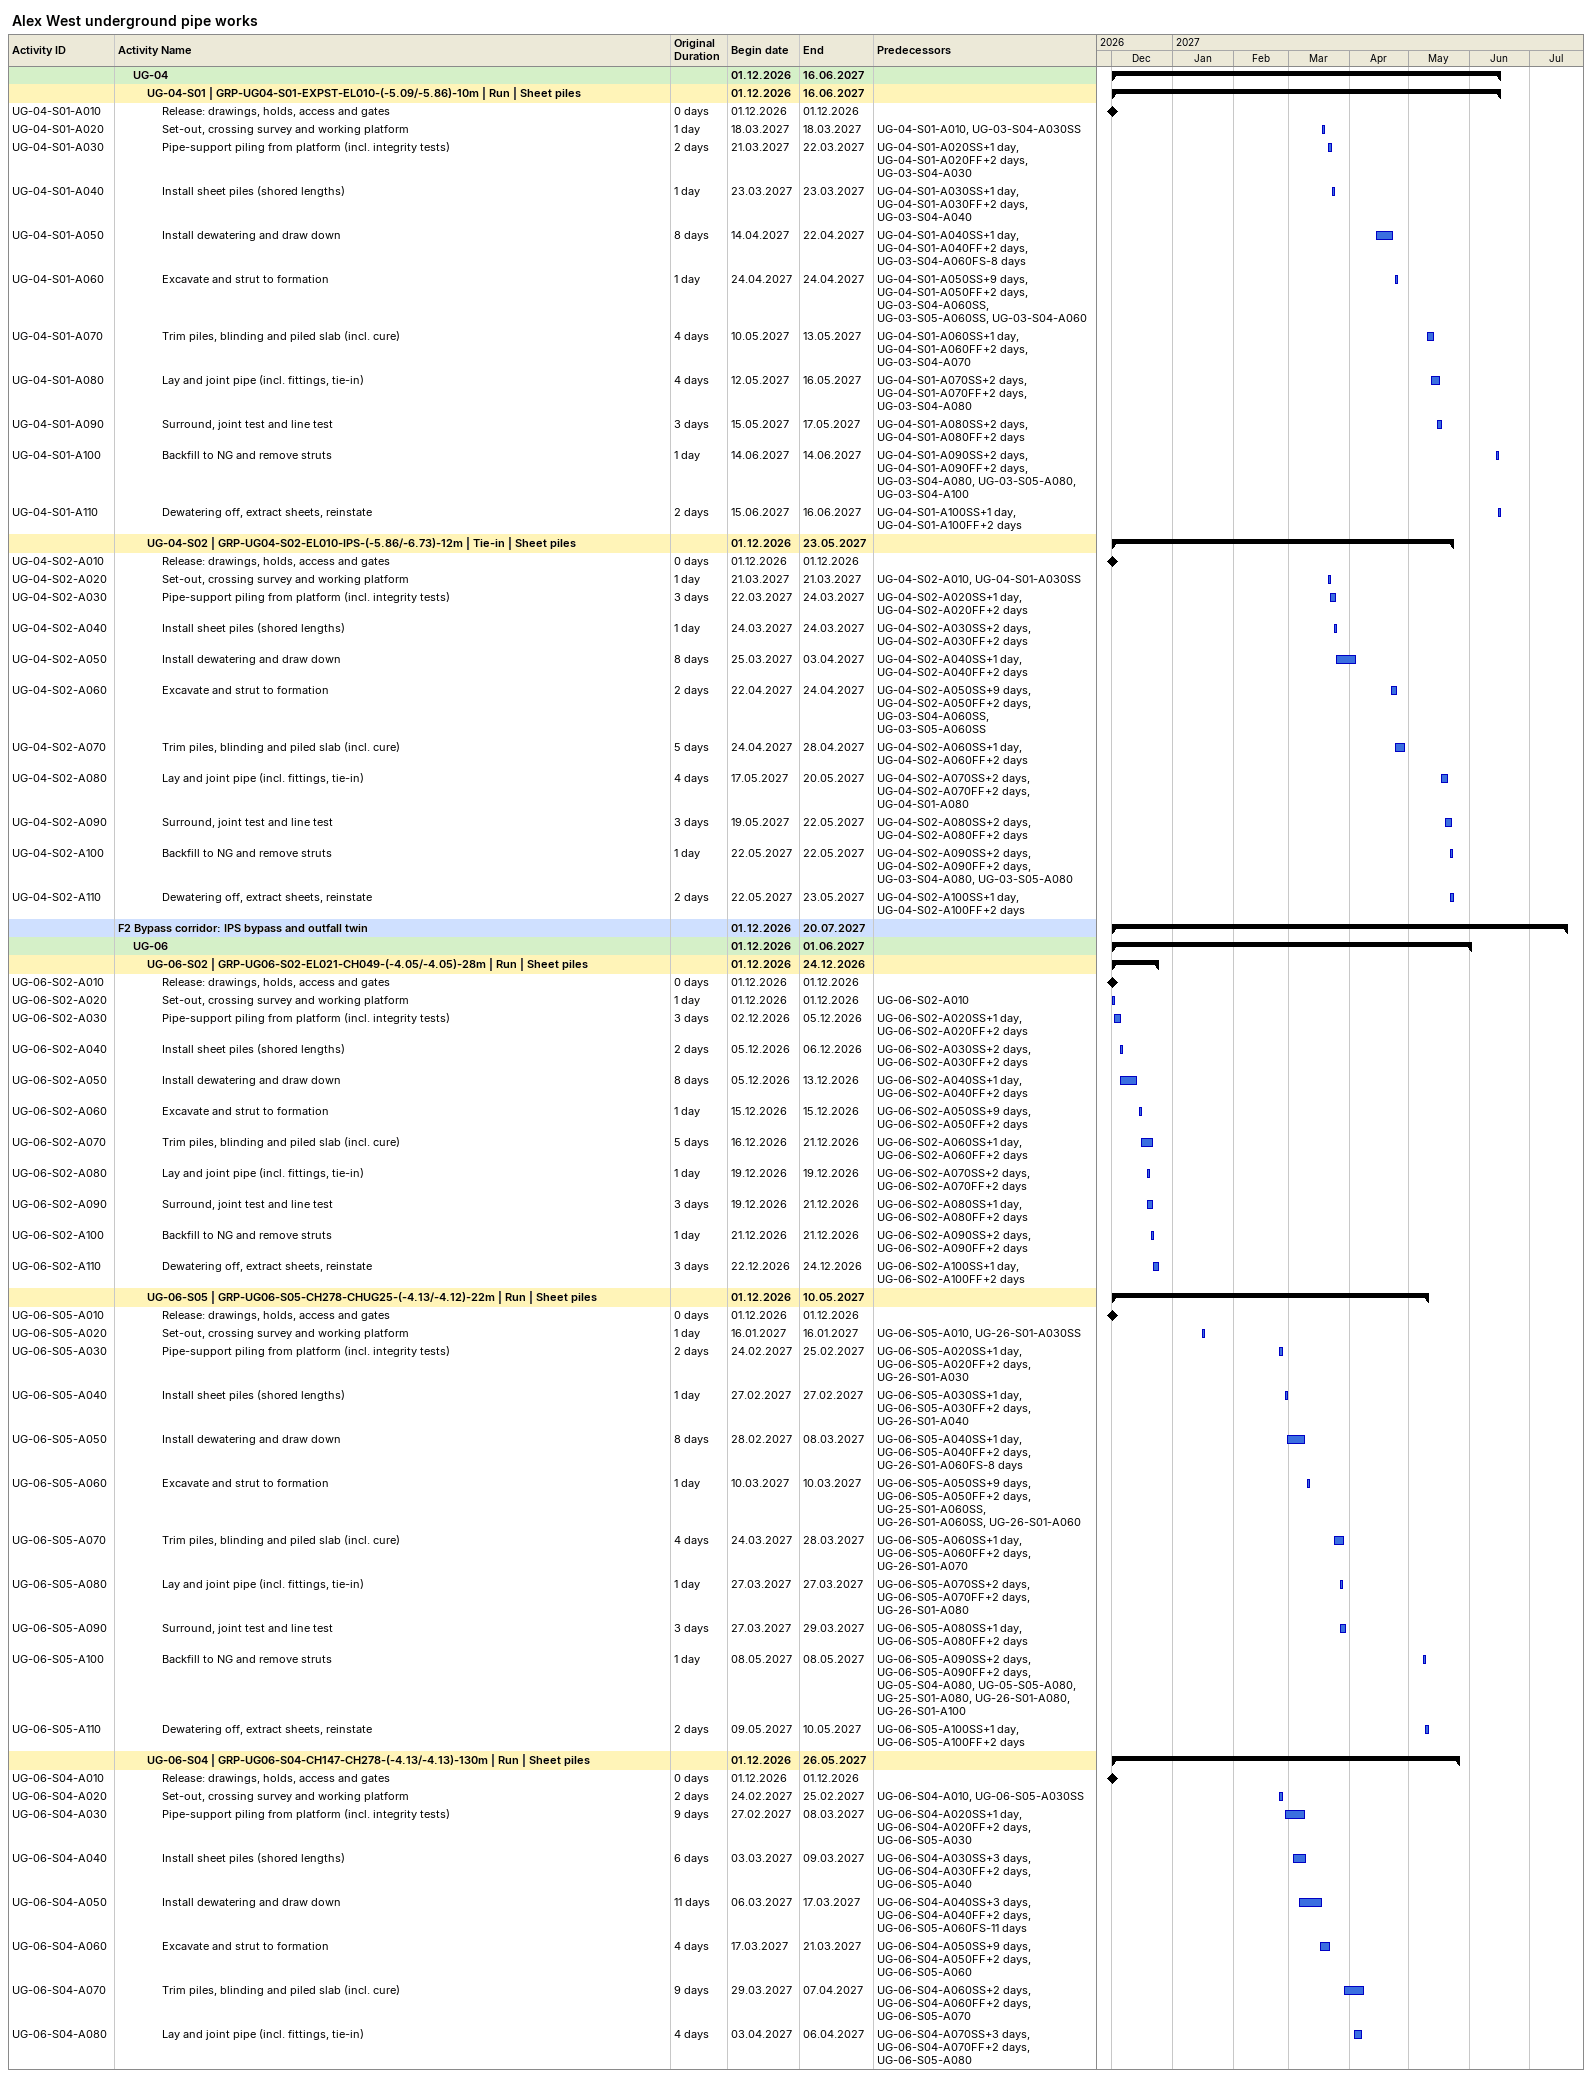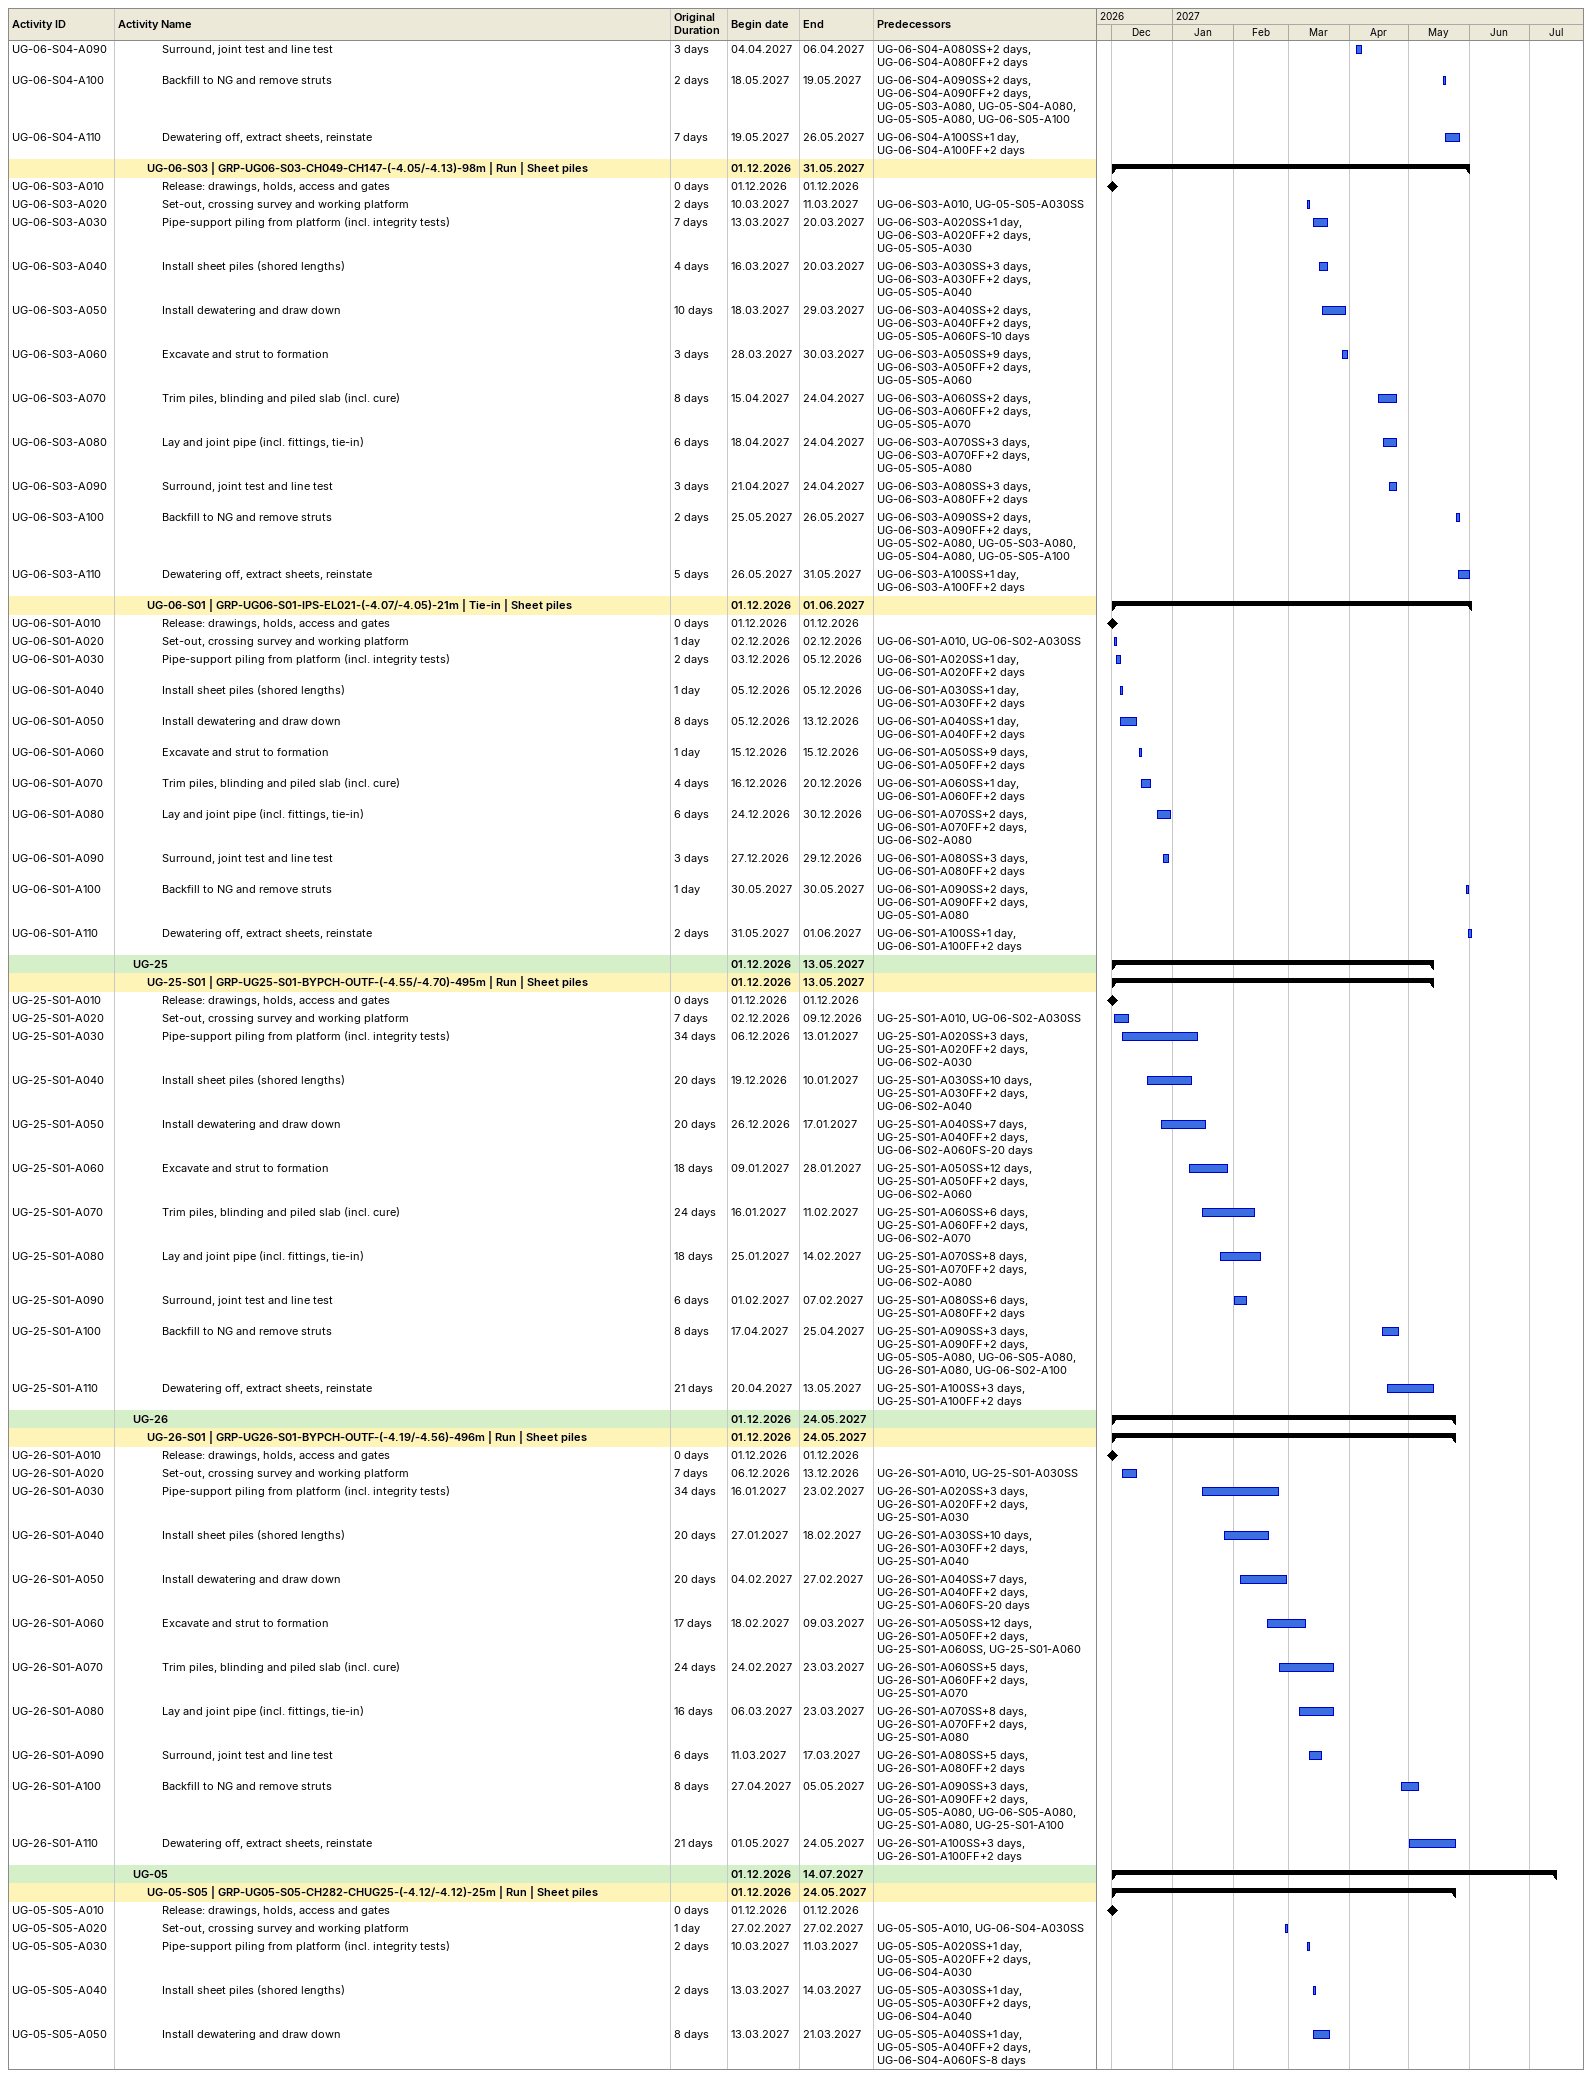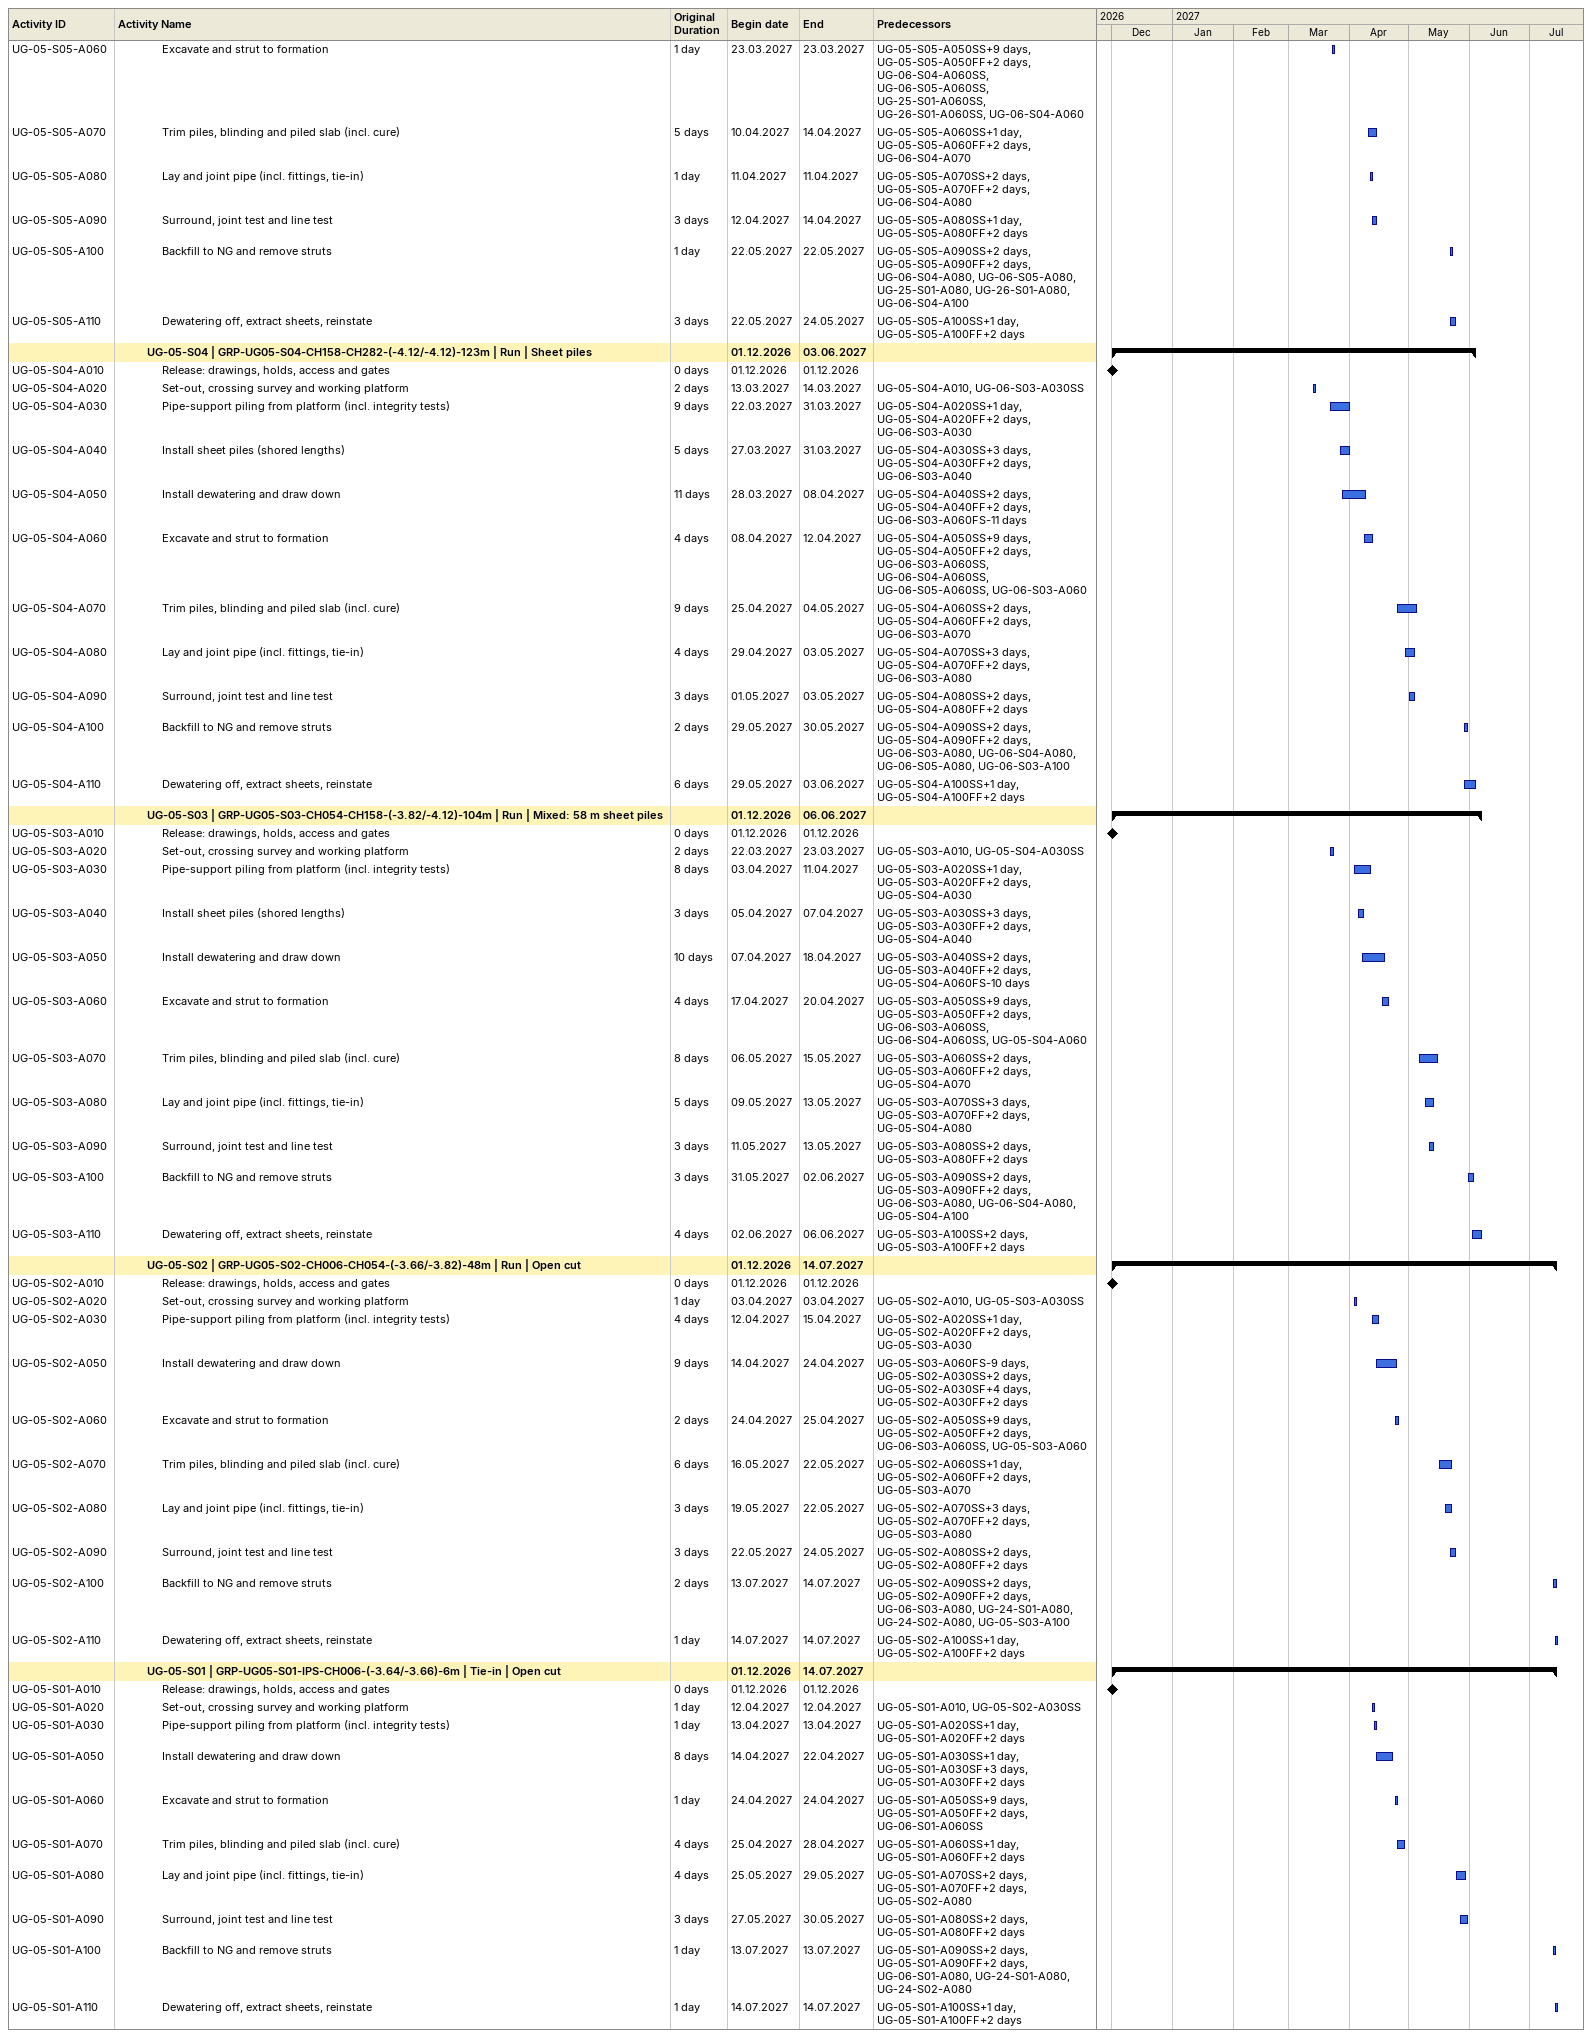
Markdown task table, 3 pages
Alex West underground pipe works

| ID | Level | Task | Original duration | Start | Finish | Predecessors |
|---|---|---|---|---|---|---|
|  | 2 | **UG-04** |  | 2026-12-01 | 2027-06-16 |  |
|  | 3 | **UG-04-S01 \| GRP-UG04-S01-EXPST-EL010-(-5.09/-5.86)-10m \| Run \| Sheet piles** |  | 2026-12-01 | 2027-06-16 |  |
| UG-04-S01-A010 | 4 | Release: drawings, holds, access and gates | 0d | 2026-12-01 | 2026-12-01 |  |
| UG-04-S01-A020 | 4 | Set-out, crossing survey and working platform | 1d | 2027-03-18 | 2027-03-18 | UG-04-S01-A010, UG-03-S04-A030SS |
| UG-04-S01-A030 | 4 | Pipe-support piling from platform (incl. integrity tests) | 2d | 2027-03-21 | 2027-03-22 | UG-04-S01-A020SS+1d, UG-04-S01-A020FF+2d, UG-03-S04-A030 |
| UG-04-S01-A040 | 4 | Install sheet piles (shored lengths) | 1d | 2027-03-23 | 2027-03-23 | UG-04-S01-A030SS+1d, UG-04-S01-A030FF+2d, UG-03-S04-A040 |
| UG-04-S01-A050 | 4 | Install dewatering and draw down | 8d | 2027-04-14 | 2027-04-22 | UG-04-S01-A040SS+1d, UG-04-S01-A040FF+2d, UG-03-S04-A060FS-8d |
| UG-04-S01-A060 | 4 | Excavate and strut to formation | 1d | 2027-04-24 | 2027-04-24 | UG-04-S01-A050SS+9d, UG-04-S01-A050FF+2d, UG-03-S04-A060SS, UG-03-S05-A060SS, UG-03-S04-A060 |
| UG-04-S01-A070 | 4 | Trim piles, blinding and piled slab (incl. cure) | 4d | 2027-05-10 | 2027-05-13 | UG-04-S01-A060SS+1d, UG-04-S01-A060FF+2d, UG-03-S04-A070 |
| UG-04-S01-A080 | 4 | Lay and joint pipe (incl. fittings, tie-in) | 4d | 2027-05-12 | 2027-05-16 | UG-04-S01-A070SS+2d, UG-04-S01-A070FF+2d, UG-03-S04-A080 |
| UG-04-S01-A090 | 4 | Surround, joint test and line test | 3d | 2027-05-15 | 2027-05-17 | UG-04-S01-A080SS+2d, UG-04-S01-A080FF+2d |
| UG-04-S01-A100 | 4 | Backfill to NG and remove struts | 1d | 2027-06-14 | 2027-06-14 | UG-04-S01-A090SS+2d, UG-04-S01-A090FF+2d, UG-03-S04-A080, UG-03-S05-A080, UG-03-S04-A100 |
| UG-04-S01-A110 | 4 | Dewatering off, extract sheets, reinstate | 2d | 2027-06-15 | 2027-06-16 | UG-04-S01-A100SS+1d, UG-04-S01-A100FF+2d |
|  | 3 | **UG-04-S02 \| GRP-UG04-S02-EL010-IPS-(-5.86/-6.73)-12m \| Tie-in \| Sheet piles** |  | 2026-12-01 | 2027-05-23 |  |
| UG-04-S02-A010 | 4 | Release: drawings, holds, access and gates | 0d | 2026-12-01 | 2026-12-01 |  |
| UG-04-S02-A020 | 4 | Set-out, crossing survey and working platform | 1d | 2027-03-21 | 2027-03-21 | UG-04-S02-A010, UG-04-S01-A030SS |
| UG-04-S02-A030 | 4 | Pipe-support piling from platform (incl. integrity tests) | 3d | 2027-03-22 | 2027-03-24 | UG-04-S02-A020SS+1d, UG-04-S02-A020FF+2d |
| UG-04-S02-A040 | 4 | Install sheet piles (shored lengths) | 1d | 2027-03-24 | 2027-03-24 | UG-04-S02-A030SS+2d, UG-04-S02-A030FF+2d |
| UG-04-S02-A050 | 4 | Install dewatering and draw down | 8d | 2027-03-25 | 2027-04-03 | UG-04-S02-A040SS+1d, UG-04-S02-A040FF+2d |
| UG-04-S02-A060 | 4 | Excavate and strut to formation | 2d | 2027-04-22 | 2027-04-24 | UG-04-S02-A050SS+9d, UG-04-S02-A050FF+2d, UG-03-S04-A060SS, UG-03-S05-A060SS |
| UG-04-S02-A070 | 4 | Trim piles, blinding and piled slab (incl. cure) | 5d | 2027-04-24 | 2027-04-28 | UG-04-S02-A060SS+1d, UG-04-S02-A060FF+2d |
| UG-04-S02-A080 | 4 | Lay and joint pipe (incl. fittings, tie-in) | 4d | 2027-05-17 | 2027-05-20 | UG-04-S02-A070SS+2d, UG-04-S02-A070FF+2d, UG-04-S01-A080 |
| UG-04-S02-A090 | 4 | Surround, joint test and line test | 3d | 2027-05-19 | 2027-05-22 | UG-04-S02-A080SS+2d, UG-04-S02-A080FF+2d |
| UG-04-S02-A100 | 4 | Backfill to NG and remove struts | 1d | 2027-05-22 | 2027-05-22 | UG-04-S02-A090SS+2d, UG-04-S02-A090FF+2d, UG-03-S04-A080, UG-03-S05-A080 |
| UG-04-S02-A110 | 4 | Dewatering off, extract sheets, reinstate | 2d | 2027-05-22 | 2027-05-23 | UG-04-S02-A100SS+1d, UG-04-S02-A100FF+2d |
|  | 1 | **F2 Bypass corridor: IPS bypass and outfall twin** |  | 2026-12-01 | 2027-07-20 |  |
|  | 2 | **UG-06** |  | 2026-12-01 | 2027-06-01 |  |
|  | 3 | **UG-06-S02 \| GRP-UG06-S02-EL021-CH049-(-4.05/-4.05)-28m \| Run \| Sheet piles** |  | 2026-12-01 | 2026-12-24 |  |
| UG-06-S02-A010 | 4 | Release: drawings, holds, access and gates | 0d | 2026-12-01 | 2026-12-01 |  |
| UG-06-S02-A020 | 4 | Set-out, crossing survey and working platform | 1d | 2026-12-01 | 2026-12-01 | UG-06-S02-A010 |
| UG-06-S02-A030 | 4 | Pipe-support piling from platform (incl. integrity tests) | 3d | 2026-12-02 | 2026-12-05 | UG-06-S02-A020SS+1d, UG-06-S02-A020FF+2d |
| UG-06-S02-A040 | 4 | Install sheet piles (shored lengths) | 2d | 2026-12-05 | 2026-12-06 | UG-06-S02-A030SS+2d, UG-06-S02-A030FF+2d |
| UG-06-S02-A050 | 4 | Install dewatering and draw down | 8d | 2026-12-05 | 2026-12-13 | UG-06-S02-A040SS+1d, UG-06-S02-A040FF+2d |
| UG-06-S02-A060 | 4 | Excavate and strut to formation | 1d | 2026-12-15 | 2026-12-15 | UG-06-S02-A050SS+9d, UG-06-S02-A050FF+2d |
| UG-06-S02-A070 | 4 | Trim piles, blinding and piled slab (incl. cure) | 5d | 2026-12-16 | 2026-12-21 | UG-06-S02-A060SS+1d, UG-06-S02-A060FF+2d |
| UG-06-S02-A080 | 4 | Lay and joint pipe (incl. fittings, tie-in) | 1d | 2026-12-19 | 2026-12-19 | UG-06-S02-A070SS+2d, UG-06-S02-A070FF+2d |
| UG-06-S02-A090 | 4 | Surround, joint test and line test | 3d | 2026-12-19 | 2026-12-21 | UG-06-S02-A080SS+1d, UG-06-S02-A080FF+2d |
| UG-06-S02-A100 | 4 | Backfill to NG and remove struts | 1d | 2026-12-21 | 2026-12-21 | UG-06-S02-A090SS+2d, UG-06-S02-A090FF+2d |
| UG-06-S02-A110 | 4 | Dewatering off, extract sheets, reinstate | 3d | 2026-12-22 | 2026-12-24 | UG-06-S02-A100SS+1d, UG-06-S02-A100FF+2d |
|  | 3 | **UG-06-S05 \| GRP-UG06-S05-CH278-CHUG25-(-4.13/-4.12)-22m \| Run \| Sheet piles** |  | 2026-12-01 | 2027-05-10 |  |
| UG-06-S05-A010 | 4 | Release: drawings, holds, access and gates | 0d | 2026-12-01 | 2026-12-01 |  |
| UG-06-S05-A020 | 4 | Set-out, crossing survey and working platform | 1d | 2027-01-16 | 2027-01-16 | UG-06-S05-A010, UG-26-S01-A030SS |
| UG-06-S05-A030 | 4 | Pipe-support piling from platform (incl. integrity tests) | 2d | 2027-02-24 | 2027-02-25 | UG-06-S05-A020SS+1d, UG-06-S05-A020FF+2d, UG-26-S01-A030 |
| UG-06-S05-A040 | 4 | Install sheet piles (shored lengths) | 1d | 2027-02-27 | 2027-02-27 | UG-06-S05-A030SS+1d, UG-06-S05-A030FF+2d, UG-26-S01-A040 |
| UG-06-S05-A050 | 4 | Install dewatering and draw down | 8d | 2027-02-28 | 2027-03-08 | UG-06-S05-A040SS+1d, UG-06-S05-A040FF+2d, UG-26-S01-A060FS-8d |
| UG-06-S05-A060 | 4 | Excavate and strut to formation | 1d | 2027-03-10 | 2027-03-10 | UG-06-S05-A050SS+9d, UG-06-S05-A050FF+2d, UG-25-S01-A060SS, UG-26-S01-A060SS, UG-26-S01-A060 |
| UG-06-S05-A070 | 4 | Trim piles, blinding and piled slab (incl. cure) | 4d | 2027-03-24 | 2027-03-28 | UG-06-S05-A060SS+1d, UG-06-S05-A060FF+2d, UG-26-S01-A070 |
| UG-06-S05-A080 | 4 | Lay and joint pipe (incl. fittings, tie-in) | 1d | 2027-03-27 | 2027-03-27 | UG-06-S05-A070SS+2d, UG-06-S05-A070FF+2d, UG-26-S01-A080 |
| UG-06-S05-A090 | 4 | Surround, joint test and line test | 3d | 2027-03-27 | 2027-03-29 | UG-06-S05-A080SS+1d, UG-06-S05-A080FF+2d |
| UG-06-S05-A100 | 4 | Backfill to NG and remove struts | 1d | 2027-05-08 | 2027-05-08 | UG-06-S05-A090SS+2d, UG-06-S05-A090FF+2d, UG-05-S04-A080, UG-05-S05-A080, UG-25-S01-A080, UG-26-S01-A080, UG-26-S01-A100 |
| UG-06-S05-A110 | 4 | Dewatering off, extract sheets, reinstate | 2d | 2027-05-09 | 2027-05-10 | UG-06-S05-A100SS+1d, UG-06-S05-A100FF+2d |
|  | 3 | **UG-06-S04 \| GRP-UG06-S04-CH147-CH278-(-4.13/-4.13)-130m \| Run \| Sheet piles** |  | 2026-12-01 | 2027-05-26 |  |
| UG-06-S04-A010 | 4 | Release: drawings, holds, access and gates | 0d | 2026-12-01 | 2026-12-01 |  |
| UG-06-S04-A020 | 4 | Set-out, crossing survey and working platform | 2d | 2027-02-24 | 2027-02-25 | UG-06-S04-A010, UG-06-S05-A030SS |
| UG-06-S04-A030 | 4 | Pipe-support piling from platform (incl. integrity tests) | 9d | 2027-02-27 | 2027-03-08 | UG-06-S04-A020SS+1d, UG-06-S04-A020FF+2d, UG-06-S05-A030 |
| UG-06-S04-A040 | 4 | Install sheet piles (shored lengths) | 6d | 2027-03-03 | 2027-03-09 | UG-06-S04-A030SS+3d, UG-06-S04-A030FF+2d, UG-06-S05-A040 |
| UG-06-S04-A050 | 4 | Install dewatering and draw down | 11d | 2027-03-06 | 2027-03-17 | UG-06-S04-A040SS+3d, UG-06-S04-A040FF+2d, UG-06-S05-A060FS-11d |
| UG-06-S04-A060 | 4 | Excavate and strut to formation | 4d | 2027-03-17 | 2027-03-21 | UG-06-S04-A050SS+9d, UG-06-S04-A050FF+2d, UG-06-S05-A060 |
| UG-06-S04-A070 | 4 | Trim piles, blinding and piled slab (incl. cure) | 9d | 2027-03-29 | 2027-04-07 | UG-06-S04-A060SS+2d, UG-06-S04-A060FF+2d, UG-06-S05-A070 |
| UG-06-S04-A080 | 4 | Lay and joint pipe (incl. fittings, tie-in) | 4d | 2027-04-03 | 2027-04-06 | UG-06-S04-A070SS+3d, UG-06-S04-A070FF+2d, UG-06-S05-A080 |
| UG-06-S04-A090 | 4 | Surround, joint test and line test | 3d | 2027-04-04 | 2027-04-06 | UG-06-S04-A080SS+2d, UG-06-S04-A080FF+2d |
| UG-06-S04-A100 | 4 | Backfill to NG and remove struts | 2d | 2027-05-18 | 2027-05-19 | UG-06-S04-A090SS+2d, UG-06-S04-A090FF+2d, UG-05-S03-A080, UG-05-S04-A080, UG-05-S05-A080, UG-06-S05-A100 |
| UG-06-S04-A110 | 4 | Dewatering off, extract sheets, reinstate | 7d | 2027-05-19 | 2027-05-26 | UG-06-S04-A100SS+1d, UG-06-S04-A100FF+2d |
|  | 3 | **UG-06-S03 \| GRP-UG06-S03-CH049-CH147-(-4.05/-4.13)-98m \| Run \| Sheet piles** |  | 2026-12-01 | 2027-05-31 |  |
| UG-06-S03-A010 | 4 | Release: drawings, holds, access and gates | 0d | 2026-12-01 | 2026-12-01 |  |
| UG-06-S03-A020 | 4 | Set-out, crossing survey and working platform | 2d | 2027-03-10 | 2027-03-11 | UG-06-S03-A010, UG-05-S05-A030SS |
| UG-06-S03-A030 | 4 | Pipe-support piling from platform (incl. integrity tests) | 7d | 2027-03-13 | 2027-03-20 | UG-06-S03-A020SS+1d, UG-06-S03-A020FF+2d, UG-05-S05-A030 |
| UG-06-S03-A040 | 4 | Install sheet piles (shored lengths) | 4d | 2027-03-16 | 2027-03-20 | UG-06-S03-A030SS+3d, UG-06-S03-A030FF+2d, UG-05-S05-A040 |
| UG-06-S03-A050 | 4 | Install dewatering and draw down | 10d | 2027-03-18 | 2027-03-29 | UG-06-S03-A040SS+2d, UG-06-S03-A040FF+2d, UG-05-S05-A060FS-10d |
| UG-06-S03-A060 | 4 | Excavate and strut to formation | 3d | 2027-03-28 | 2027-03-30 | UG-06-S03-A050SS+9d, UG-06-S03-A050FF+2d, UG-05-S05-A060 |
| UG-06-S03-A070 | 4 | Trim piles, blinding and piled slab (incl. cure) | 8d | 2027-04-15 | 2027-04-24 | UG-06-S03-A060SS+2d, UG-06-S03-A060FF+2d, UG-05-S05-A070 |
| UG-06-S03-A080 | 4 | Lay and joint pipe (incl. fittings, tie-in) | 6d | 2027-04-18 | 2027-04-24 | UG-06-S03-A070SS+3d, UG-06-S03-A070FF+2d, UG-05-S05-A080 |
| UG-06-S03-A090 | 4 | Surround, joint test and line test | 3d | 2027-04-21 | 2027-04-24 | UG-06-S03-A080SS+3d, UG-06-S03-A080FF+2d |
| UG-06-S03-A100 | 4 | Backfill to NG and remove struts | 2d | 2027-05-25 | 2027-05-26 | UG-06-S03-A090SS+2d, UG-06-S03-A090FF+2d, UG-05-S02-A080, UG-05-S03-A080, UG-05-S04-A080, UG-05-S05-A100 |
| UG-06-S03-A110 | 4 | Dewatering off, extract sheets, reinstate | 5d | 2027-05-26 | 2027-05-31 | UG-06-S03-A100SS+1d, UG-06-S03-A100FF+2d |
|  | 3 | **UG-06-S01 \| GRP-UG06-S01-IPS-EL021-(-4.07/-4.05)-21m \| Tie-in \| Sheet piles** |  | 2026-12-01 | 2027-06-01 |  |
| UG-06-S01-A010 | 4 | Release: drawings, holds, access and gates | 0d | 2026-12-01 | 2026-12-01 |  |
| UG-06-S01-A020 | 4 | Set-out, crossing survey and working platform | 1d | 2026-12-02 | 2026-12-02 | UG-06-S01-A010, UG-06-S02-A030SS |
| UG-06-S01-A030 | 4 | Pipe-support piling from platform (incl. integrity tests) | 2d | 2026-12-03 | 2026-12-05 | UG-06-S01-A020SS+1d, UG-06-S01-A020FF+2d |
| UG-06-S01-A040 | 4 | Install sheet piles (shored lengths) | 1d | 2026-12-05 | 2026-12-05 | UG-06-S01-A030SS+1d, UG-06-S01-A030FF+2d |
| UG-06-S01-A050 | 4 | Install dewatering and draw down | 8d | 2026-12-05 | 2026-12-13 | UG-06-S01-A040SS+1d, UG-06-S01-A040FF+2d |
| UG-06-S01-A060 | 4 | Excavate and strut to formation | 1d | 2026-12-15 | 2026-12-15 | UG-06-S01-A050SS+9d, UG-06-S01-A050FF+2d |
| UG-06-S01-A070 | 4 | Trim piles, blinding and piled slab (incl. cure) | 4d | 2026-12-16 | 2026-12-20 | UG-06-S01-A060SS+1d, UG-06-S01-A060FF+2d |
| UG-06-S01-A080 | 4 | Lay and joint pipe (incl. fittings, tie-in) | 6d | 2026-12-24 | 2026-12-30 | UG-06-S01-A070SS+2d, UG-06-S01-A070FF+2d, UG-06-S02-A080 |
| UG-06-S01-A090 | 4 | Surround, joint test and line test | 3d | 2026-12-27 | 2026-12-29 | UG-06-S01-A080SS+3d, UG-06-S01-A080FF+2d |
| UG-06-S01-A100 | 4 | Backfill to NG and remove struts | 1d | 2027-05-30 | 2027-05-30 | UG-06-S01-A090SS+2d, UG-06-S01-A090FF+2d, UG-05-S01-A080 |
| UG-06-S01-A110 | 4 | Dewatering off, extract sheets, reinstate | 2d | 2027-05-31 | 2027-06-01 | UG-06-S01-A100SS+1d, UG-06-S01-A100FF+2d |
|  | 2 | **UG-25** |  | 2026-12-01 | 2027-05-13 |  |
|  | 3 | **UG-25-S01 \| GRP-UG25-S01-BYPCH-OUTF-(-4.55/-4.70)-495m \| Run \| Sheet piles** |  | 2026-12-01 | 2027-05-13 |  |
| UG-25-S01-A010 | 4 | Release: drawings, holds, access and gates | 0d | 2026-12-01 | 2026-12-01 |  |
| UG-25-S01-A020 | 4 | Set-out, crossing survey and working platform | 7d | 2026-12-02 | 2026-12-09 | UG-25-S01-A010, UG-06-S02-A030SS |
| UG-25-S01-A030 | 4 | Pipe-support piling from platform (incl. integrity tests) | 34d | 2026-12-06 | 2027-01-13 | UG-25-S01-A020SS+3d, UG-25-S01-A020FF+2d, UG-06-S02-A030 |
| UG-25-S01-A040 | 4 | Install sheet piles (shored lengths) | 20d | 2026-12-19 | 2027-01-10 | UG-25-S01-A030SS+10d, UG-25-S01-A030FF+2d, UG-06-S02-A040 |
| UG-25-S01-A050 | 4 | Install dewatering and draw down | 20d | 2026-12-26 | 2027-01-17 | UG-25-S01-A040SS+7d, UG-25-S01-A040FF+2d, UG-06-S02-A060FS-20d |
| UG-25-S01-A060 | 4 | Excavate and strut to formation | 18d | 2027-01-09 | 2027-01-28 | UG-25-S01-A050SS+12d, UG-25-S01-A050FF+2d, UG-06-S02-A060 |
| UG-25-S01-A070 | 4 | Trim piles, blinding and piled slab (incl. cure) | 24d | 2027-01-16 | 2027-02-11 | UG-25-S01-A060SS+6d, UG-25-S01-A060FF+2d, UG-06-S02-A070 |
| UG-25-S01-A080 | 4 | Lay and joint pipe (incl. fittings, tie-in) | 18d | 2027-01-25 | 2027-02-14 | UG-25-S01-A070SS+8d, UG-25-S01-A070FF+2d, UG-06-S02-A080 |
| UG-25-S01-A090 | 4 | Surround, joint test and line test | 6d | 2027-02-01 | 2027-02-07 | UG-25-S01-A080SS+6d, UG-25-S01-A080FF+2d |
| UG-25-S01-A100 | 4 | Backfill to NG and remove struts | 8d | 2027-04-17 | 2027-04-25 | UG-25-S01-A090SS+3d, UG-25-S01-A090FF+2d, UG-05-S05-A080, UG-06-S05-A080, UG-26-S01-A080, UG-06-S02-A100 |
| UG-25-S01-A110 | 4 | Dewatering off, extract sheets, reinstate | 21d | 2027-04-20 | 2027-05-13 | UG-25-S01-A100SS+3d, UG-25-S01-A100FF+2d |
|  | 2 | **UG-26** |  | 2026-12-01 | 2027-05-24 |  |
|  | 3 | **UG-26-S01 \| GRP-UG26-S01-BYPCH-OUTF-(-4.19/-4.56)-496m \| Run \| Sheet piles** |  | 2026-12-01 | 2027-05-24 |  |
| UG-26-S01-A010 | 4 | Release: drawings, holds, access and gates | 0d | 2026-12-01 | 2026-12-01 |  |
| UG-26-S01-A020 | 4 | Set-out, crossing survey and working platform | 7d | 2026-12-06 | 2026-12-13 | UG-26-S01-A010, UG-25-S01-A030SS |
| UG-26-S01-A030 | 4 | Pipe-support piling from platform (incl. integrity tests) | 34d | 2027-01-16 | 2027-02-23 | UG-26-S01-A020SS+3d, UG-26-S01-A020FF+2d, UG-25-S01-A030 |
| UG-26-S01-A040 | 4 | Install sheet piles (shored lengths) | 20d | 2027-01-27 | 2027-02-18 | UG-26-S01-A030SS+10d, UG-26-S01-A030FF+2d, UG-25-S01-A040 |
| UG-26-S01-A050 | 4 | Install dewatering and draw down | 20d | 2027-02-04 | 2027-02-27 | UG-26-S01-A040SS+7d, UG-26-S01-A040FF+2d, UG-25-S01-A060FS-20d |
| UG-26-S01-A060 | 4 | Excavate and strut to formation | 17d | 2027-02-18 | 2027-03-09 | UG-26-S01-A050SS+12d, UG-26-S01-A050FF+2d, UG-25-S01-A060SS, UG-25-S01-A060 |
| UG-26-S01-A070 | 4 | Trim piles, blinding and piled slab (incl. cure) | 24d | 2027-02-24 | 2027-03-23 | UG-26-S01-A060SS+5d, UG-26-S01-A060FF+2d, UG-25-S01-A070 |
| UG-26-S01-A080 | 4 | Lay and joint pipe (incl. fittings, tie-in) | 16d | 2027-03-06 | 2027-03-23 | UG-26-S01-A070SS+8d, UG-26-S01-A070FF+2d, UG-25-S01-A080 |
| UG-26-S01-A090 | 4 | Surround, joint test and line test | 6d | 2027-03-11 | 2027-03-17 | UG-26-S01-A080SS+5d, UG-26-S01-A080FF+2d |
| UG-26-S01-A100 | 4 | Backfill to NG and remove struts | 8d | 2027-04-27 | 2027-05-05 | UG-26-S01-A090SS+3d, UG-26-S01-A090FF+2d, UG-05-S05-A080, UG-06-S05-A080, UG-25-S01-A080, UG-25-S01-A100 |
| UG-26-S01-A110 | 4 | Dewatering off, extract sheets, reinstate | 21d | 2027-05-01 | 2027-05-24 | UG-26-S01-A100SS+3d, UG-26-S01-A100FF+2d |
|  | 2 | **UG-05** |  | 2026-12-01 | 2027-07-14 |  |
|  | 3 | **UG-05-S05 \| GRP-UG05-S05-CH282-CHUG25-(-4.12/-4.12)-25m \| Run \| Sheet piles** |  | 2026-12-01 | 2027-05-24 |  |
| UG-05-S05-A010 | 4 | Release: drawings, holds, access and gates | 0d | 2026-12-01 | 2026-12-01 |  |
| UG-05-S05-A020 | 4 | Set-out, crossing survey and working platform | 1d | 2027-02-27 | 2027-02-27 | UG-05-S05-A010, UG-06-S04-A030SS |
| UG-05-S05-A030 | 4 | Pipe-support piling from platform (incl. integrity tests) | 2d | 2027-03-10 | 2027-03-11 | UG-05-S05-A020SS+1d, UG-05-S05-A020FF+2d, UG-06-S04-A030 |
| UG-05-S05-A040 | 4 | Install sheet piles (shored lengths) | 2d | 2027-03-13 | 2027-03-14 | UG-05-S05-A030SS+1d, UG-05-S05-A030FF+2d, UG-06-S04-A040 |
| UG-05-S05-A050 | 4 | Install dewatering and draw down | 8d | 2027-03-13 | 2027-03-21 | UG-05-S05-A040SS+1d, UG-05-S05-A040FF+2d, UG-06-S04-A060FS-8d |
| UG-05-S05-A060 | 4 | Excavate and strut to formation | 1d | 2027-03-23 | 2027-03-23 | UG-05-S05-A050SS+9d, UG-05-S05-A050FF+2d, UG-06-S04-A060SS, UG-06-S05-A060SS, UG-25-S01-A060SS, UG-26-S01-A060SS, UG-06-S04-A060 |
| UG-05-S05-A070 | 4 | Trim piles, blinding and piled slab (incl. cure) | 5d | 2027-04-10 | 2027-04-14 | UG-05-S05-A060SS+1d, UG-05-S05-A060FF+2d, UG-06-S04-A070 |
| UG-05-S05-A080 | 4 | Lay and joint pipe (incl. fittings, tie-in) | 1d | 2027-04-11 | 2027-04-11 | UG-05-S05-A070SS+2d, UG-05-S05-A070FF+2d, UG-06-S04-A080 |
| UG-05-S05-A090 | 4 | Surround, joint test and line test | 3d | 2027-04-12 | 2027-04-14 | UG-05-S05-A080SS+1d, UG-05-S05-A080FF+2d |
| UG-05-S05-A100 | 4 | Backfill to NG and remove struts | 1d | 2027-05-22 | 2027-05-22 | UG-05-S05-A090SS+2d, UG-05-S05-A090FF+2d, UG-06-S04-A080, UG-06-S05-A080, UG-25-S01-A080, UG-26-S01-A080, UG-06-S04-A100 |
| UG-05-S05-A110 | 4 | Dewatering off, extract sheets, reinstate | 3d | 2027-05-22 | 2027-05-24 | UG-05-S05-A100SS+1d, UG-05-S05-A100FF+2d |
|  | 3 | **UG-05-S04 \| GRP-UG05-S04-CH158-CH282-(-4.12/-4.12)-123m \| Run \| Sheet piles** |  | 2026-12-01 | 2027-06-03 |  |
| UG-05-S04-A010 | 4 | Release: drawings, holds, access and gates | 0d | 2026-12-01 | 2026-12-01 |  |
| UG-05-S04-A020 | 4 | Set-out, crossing survey and working platform | 2d | 2027-03-13 | 2027-03-14 | UG-05-S04-A010, UG-06-S03-A030SS |
| UG-05-S04-A030 | 4 | Pipe-support piling from platform (incl. integrity tests) | 9d | 2027-03-22 | 2027-03-31 | UG-05-S04-A020SS+1d, UG-05-S04-A020FF+2d, UG-06-S03-A030 |
| UG-05-S04-A040 | 4 | Install sheet piles (shored lengths) | 5d | 2027-03-27 | 2027-03-31 | UG-05-S04-A030SS+3d, UG-05-S04-A030FF+2d, UG-06-S03-A040 |
| UG-05-S04-A050 | 4 | Install dewatering and draw down | 11d | 2027-03-28 | 2027-04-08 | UG-05-S04-A040SS+2d, UG-05-S04-A040FF+2d, UG-06-S03-A060FS-11d |
| UG-05-S04-A060 | 4 | Excavate and strut to formation | 4d | 2027-04-08 | 2027-04-12 | UG-05-S04-A050SS+9d, UG-05-S04-A050FF+2d, UG-06-S03-A060SS, UG-06-S04-A060SS, UG-06-S05-A060SS, UG-06-S03-A060 |
| UG-05-S04-A070 | 4 | Trim piles, blinding and piled slab (incl. cure) | 9d | 2027-04-25 | 2027-05-04 | UG-05-S04-A060SS+2d, UG-05-S04-A060FF+2d, UG-06-S03-A070 |
| UG-05-S04-A080 | 4 | Lay and joint pipe (incl. fittings, tie-in) | 4d | 2027-04-29 | 2027-05-03 | UG-05-S04-A070SS+3d, UG-05-S04-A070FF+2d, UG-06-S03-A080 |
| UG-05-S04-A090 | 4 | Surround, joint test and line test | 3d | 2027-05-01 | 2027-05-03 | UG-05-S04-A080SS+2d, UG-05-S04-A080FF+2d |
| UG-05-S04-A100 | 4 | Backfill to NG and remove struts | 2d | 2027-05-29 | 2027-05-30 | UG-05-S04-A090SS+2d, UG-05-S04-A090FF+2d, UG-06-S03-A080, UG-06-S04-A080, UG-06-S05-A080, UG-06-S03-A100 |
| UG-05-S04-A110 | 4 | Dewatering off, extract sheets, reinstate | 6d | 2027-05-29 | 2027-06-03 | UG-05-S04-A100SS+1d, UG-05-S04-A100FF+2d |
|  | 3 | **UG-05-S03 \| GRP-UG05-S03-CH054-CH158-(-3.82/-4.12)-104m \| Run \| Mixed: 58 m sheet piles** |  | 2026-12-01 | 2027-06-06 |  |
| UG-05-S03-A010 | 4 | Release: drawings, holds, access and gates | 0d | 2026-12-01 | 2026-12-01 |  |
| UG-05-S03-A020 | 4 | Set-out, crossing survey and working platform | 2d | 2027-03-22 | 2027-03-23 | UG-05-S03-A010, UG-05-S04-A030SS |
| UG-05-S03-A030 | 4 | Pipe-support piling from platform (incl. integrity tests) | 8d | 2027-04-03 | 2027-04-11 | UG-05-S03-A020SS+1d, UG-05-S03-A020FF+2d, UG-05-S04-A030 |
| UG-05-S03-A040 | 4 | Install sheet piles (shored lengths) | 3d | 2027-04-05 | 2027-04-07 | UG-05-S03-A030SS+3d, UG-05-S03-A030FF+2d, UG-05-S04-A040 |
| UG-05-S03-A050 | 4 | Install dewatering and draw down | 10d | 2027-04-07 | 2027-04-18 | UG-05-S03-A040SS+2d, UG-05-S03-A040FF+2d, UG-05-S04-A060FS-10d |
| UG-05-S03-A060 | 4 | Excavate and strut to formation | 4d | 2027-04-17 | 2027-04-20 | UG-05-S03-A050SS+9d, UG-05-S03-A050FF+2d, UG-06-S03-A060SS, UG-06-S04-A060SS, UG-05-S04-A060 |
| UG-05-S03-A070 | 4 | Trim piles, blinding and piled slab (incl. cure) | 8d | 2027-05-06 | 2027-05-15 | UG-05-S03-A060SS+2d, UG-05-S03-A060FF+2d, UG-05-S04-A070 |
| UG-05-S03-A080 | 4 | Lay and joint pipe (incl. fittings, tie-in) | 5d | 2027-05-09 | 2027-05-13 | UG-05-S03-A070SS+3d, UG-05-S03-A070FF+2d, UG-05-S04-A080 |
| UG-05-S03-A090 | 4 | Surround, joint test and line test | 3d | 2027-05-11 | 2027-05-13 | UG-05-S03-A080SS+2d, UG-05-S03-A080FF+2d |
| UG-05-S03-A100 | 4 | Backfill to NG and remove struts | 3d | 2027-05-31 | 2027-06-02 | UG-05-S03-A090SS+2d, UG-05-S03-A090FF+2d, UG-06-S03-A080, UG-06-S04-A080, UG-05-S04-A100 |
| UG-05-S03-A110 | 4 | Dewatering off, extract sheets, reinstate | 4d | 2027-06-02 | 2027-06-06 | UG-05-S03-A100SS+2d, UG-05-S03-A100FF+2d |
|  | 3 | **UG-05-S02 \| GRP-UG05-S02-CH006-CH054-(-3.66/-3.82)-48m \| Run \| Open cut** |  | 2026-12-01 | 2027-07-14 |  |
| UG-05-S02-A010 | 4 | Release: drawings, holds, access and gates | 0d | 2026-12-01 | 2026-12-01 |  |
| UG-05-S02-A020 | 4 | Set-out, crossing survey and working platform | 1d | 2027-04-03 | 2027-04-03 | UG-05-S02-A010, UG-05-S03-A030SS |
| UG-05-S02-A030 | 4 | Pipe-support piling from platform (incl. integrity tests) | 4d | 2027-04-12 | 2027-04-15 | UG-05-S02-A020SS+1d, UG-05-S02-A020FF+2d, UG-05-S03-A030 |
| UG-05-S02-A050 | 4 | Install dewatering and draw down | 9d | 2027-04-14 | 2027-04-24 | UG-05-S03-A060FS-9d, UG-05-S02-A030SS+2d, UG-05-S02-A030SF+4d, UG-05-S02-A030FF+2d |
| UG-05-S02-A060 | 4 | Excavate and strut to formation | 2d | 2027-04-24 | 2027-04-25 | UG-05-S02-A050SS+9d, UG-05-S02-A050FF+2d, UG-06-S03-A060SS, UG-05-S03-A060 |
| UG-05-S02-A070 | 4 | Trim piles, blinding and piled slab (incl. cure) | 6d | 2027-05-16 | 2027-05-22 | UG-05-S02-A060SS+1d, UG-05-S02-A060FF+2d, UG-05-S03-A070 |
| UG-05-S02-A080 | 4 | Lay and joint pipe (incl. fittings, tie-in) | 3d | 2027-05-19 | 2027-05-22 | UG-05-S02-A070SS+3d, UG-05-S02-A070FF+2d, UG-05-S03-A080 |
| UG-05-S02-A090 | 4 | Surround, joint test and line test | 3d | 2027-05-22 | 2027-05-24 | UG-05-S02-A080SS+2d, UG-05-S02-A080FF+2d |
| UG-05-S02-A100 | 4 | Backfill to NG and remove struts | 2d | 2027-07-13 | 2027-07-14 | UG-05-S02-A090SS+2d, UG-05-S02-A090FF+2d, UG-06-S03-A080, UG-24-S01-A080, UG-24-S02-A080, UG-05-S03-A100 |
| UG-05-S02-A110 | 4 | Dewatering off, extract sheets, reinstate | 1d | 2027-07-14 | 2027-07-14 | UG-05-S02-A100SS+1d, UG-05-S02-A100FF+2d |
|  | 3 | **UG-05-S01 \| GRP-UG05-S01-IPS-CH006-(-3.64/-3.66)-6m \| Tie-in \| Open cut** |  | 2026-12-01 | 2027-07-14 |  |
| UG-05-S01-A010 | 4 | Release: drawings, holds, access and gates | 0d | 2026-12-01 | 2026-12-01 |  |
| UG-05-S01-A020 | 4 | Set-out, crossing survey and working platform | 1d | 2027-04-12 | 2027-04-12 | UG-05-S01-A010, UG-05-S02-A030SS |
| UG-05-S01-A030 | 4 | Pipe-support piling from platform (incl. integrity tests) | 1d | 2027-04-13 | 2027-04-13 | UG-05-S01-A020SS+1d, UG-05-S01-A020FF+2d |
| UG-05-S01-A050 | 4 | Install dewatering and draw down | 8d | 2027-04-14 | 2027-04-22 | UG-05-S01-A030SS+1d, UG-05-S01-A030SF+3d, UG-05-S01-A030FF+2d |
| UG-05-S01-A060 | 4 | Excavate and strut to formation | 1d | 2027-04-24 | 2027-04-24 | UG-05-S01-A050SS+9d, UG-05-S01-A050FF+2d, UG-06-S01-A060SS |
| UG-05-S01-A070 | 4 | Trim piles, blinding and piled slab (incl. cure) | 4d | 2027-04-25 | 2027-04-28 | UG-05-S01-A060SS+1d, UG-05-S01-A060FF+2d |
| UG-05-S01-A080 | 4 | Lay and joint pipe (incl. fittings, tie-in) | 4d | 2027-05-25 | 2027-05-29 | UG-05-S01-A070SS+2d, UG-05-S01-A070FF+2d, UG-05-S02-A080 |
| UG-05-S01-A090 | 4 | Surround, joint test and line test | 3d | 2027-05-27 | 2027-05-30 | UG-05-S01-A080SS+2d, UG-05-S01-A080FF+2d |
| UG-05-S01-A100 | 4 | Backfill to NG and remove struts | 1d | 2027-07-13 | 2027-07-13 | UG-05-S01-A090SS+2d, UG-05-S01-A090FF+2d, UG-06-S01-A080, UG-24-S01-A080, UG-24-S02-A080 |
| UG-05-S01-A110 | 4 | Dewatering off, extract sheets, reinstate | 1d | 2027-07-14 | 2027-07-14 | UG-05-S01-A100SS+1d, UG-05-S01-A100FF+2d |
